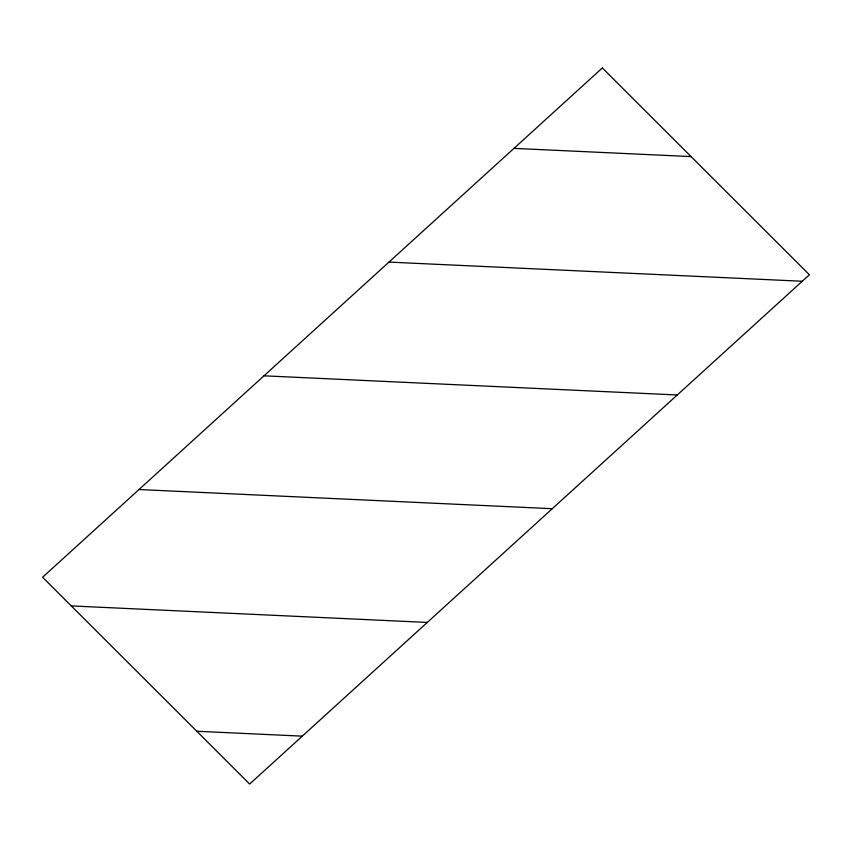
<?xml version="1.0" encoding="UTF-8"?>
<svg xmlns="http://www.w3.org/2000/svg" width="852" height="852" viewBox="0 0 852 852"><rect width="100%" height="100%" fill="white"/><g stroke="black" fill="none" stroke-linecap="round" stroke-linejoin="round"><path stroke-width="1.28" d="M513.958 148.376L691.078 156.587M388.97 262.096L802.254 281.256M263.982 375.817L677.265 394.977M138.993 489.538L552.277 508.708M71.312 605.921L427.289 622.429M196.801 731.261L302.3 736.149M602.343 67.958L42.6 577.241L249.657 784.042L809.4 274.759L602.343 67.958"/></g></svg>
